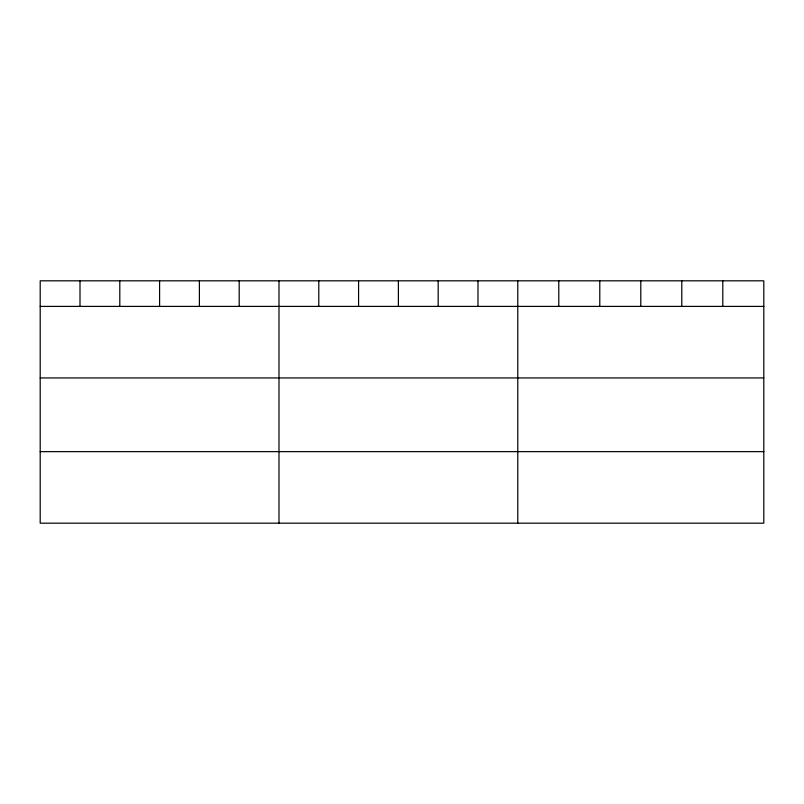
<?xml version="1.0" encoding="UTF-8"?>
<svg xmlns="http://www.w3.org/2000/svg" width="804" height="804" viewBox="0 0 804 804"><rect width="100%" height="100%" fill="white"/><g stroke="black" fill="none" stroke-linecap="round" stroke-linejoin="round"><path stroke-width="1.21" d="M763.8 306.404L763.8 523.183L40.2 523.183L40.2 280.817L763.8 280.817L763.8 306.404L40.2 306.404M40.2 377.94L763.8 377.94M40.2 451.637L763.8 451.637M722.796 280.817L722.796 306.404M681.792 280.817L681.792 306.404M640.788 280.817L640.788 306.404M599.784 280.817L599.784 306.404M558.78 280.817L558.78 306.404M517.776 280.817L517.776 523.183M477.978 280.817L477.978 306.404M438.18 280.817L438.18 306.404M398.382 280.817L398.382 306.404M358.584 280.817L358.584 306.404M318.786 280.817L318.786 306.404M278.988 280.817L278.988 523.183M239.19 280.817L239.19 306.404M199.392 280.817L199.392 306.404M159.594 280.817L159.594 306.404M119.796 280.817L119.796 306.404M79.998 280.817L79.998 306.404"/></g></svg>
